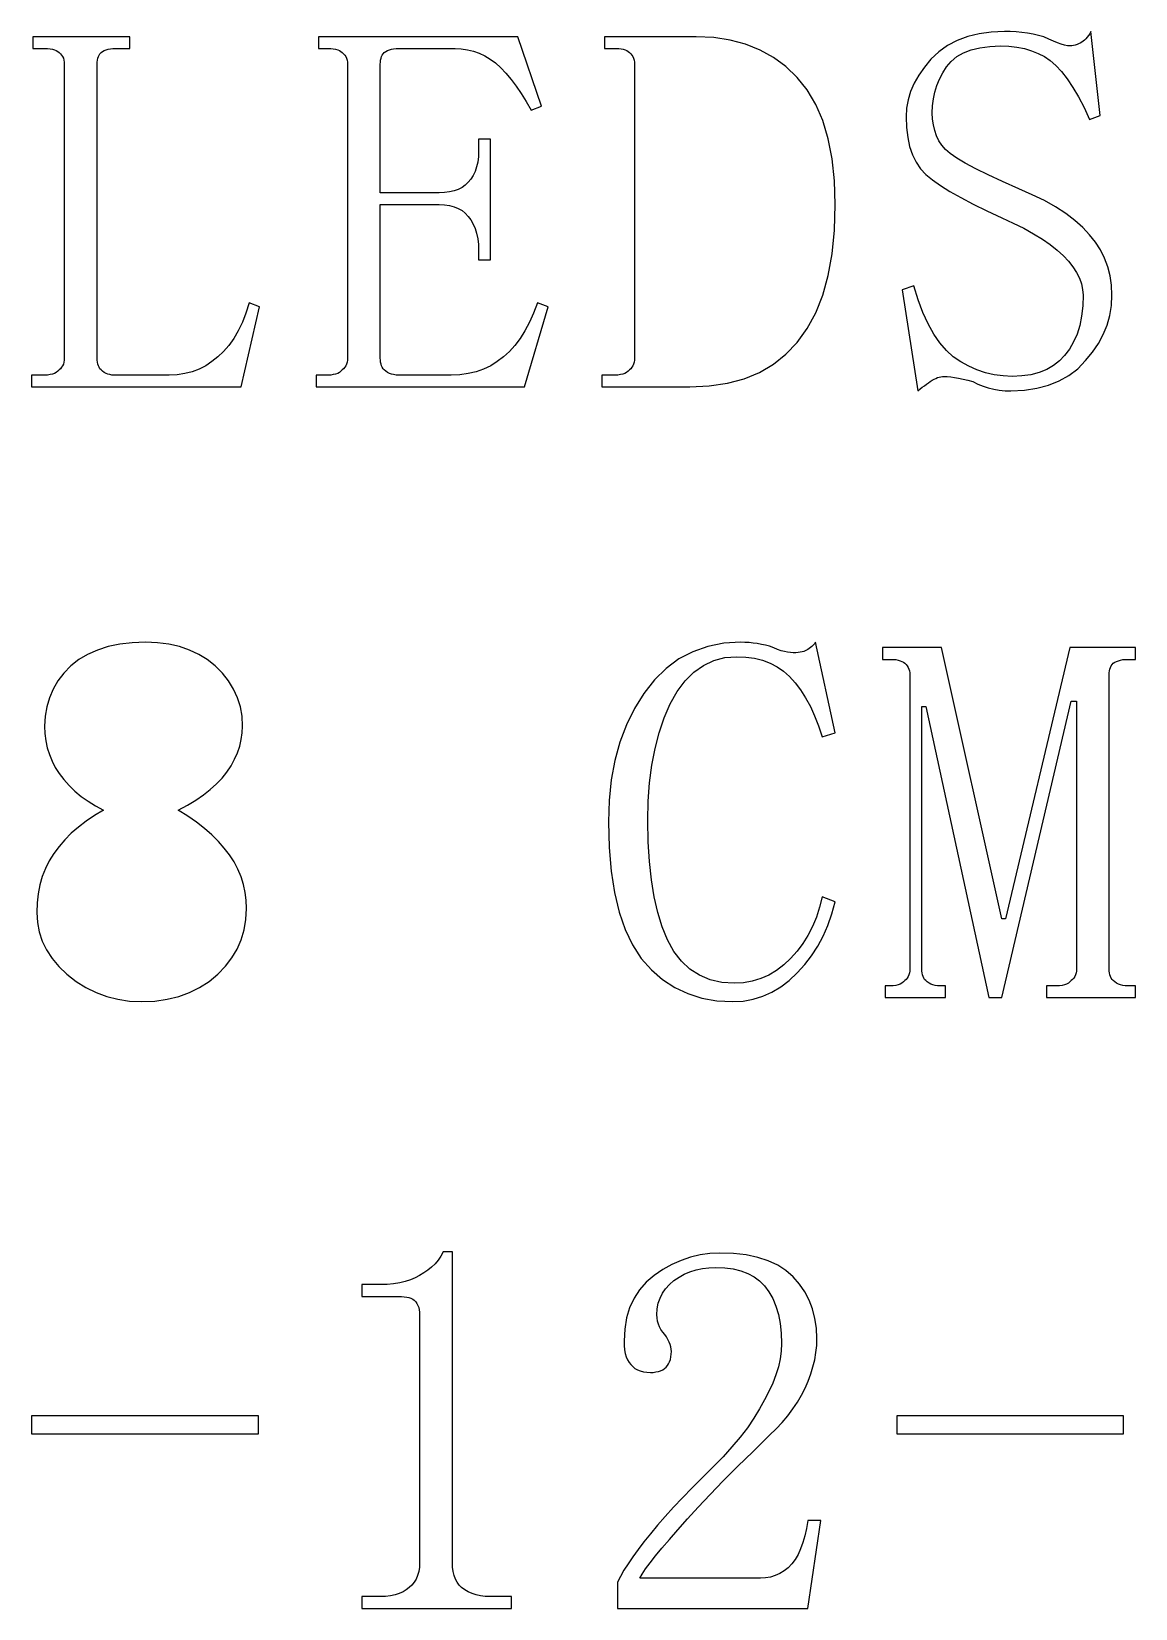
# Model space of a CAD drawing. Extents: x -190 to 190, y -140 to 140.
# Drawn here: x -144.48 to -132.78, y -105.71 to -89 of the extents above; entities that cross this region are included whole.
import ezdxf

# ---------------------------------------------------------------- set-up
doc = ezdxf.new("R2010")
doc.units = 0
doc.header["$MEASUREMENT"] = 0
doc.layers.get('0').update_dxf_attribs({"linetype": 'CONTINUOUS'})

msp = doc.modelspace()

# ---------------------------------------------------------------- linework, layer by layer
for points in [[(-134.359004, -90.901006), (-134.198994, -90.975), (-134.198994, -90.975), (-134.077002, -91.030996), (-134.077002, -91.030996), (-133.965, -91.087002), (-133.965, -91.087002), (-133.862002, -91.144004), (-133.862002, -91.144004), (-133.769004, -91.202002), (-133.769004, -91.202002), (-133.68499, -91.26), (-133.68499, -91.26), (-133.610996, -91.319004), (-133.610996, -91.319004), (-133.546992, -91.378008), (-133.546992, -91.378008), (-133.490996, -91.436992), (-133.490996, -91.436992), (-133.44499, -91.496992), (-133.44499, -91.496992), (-133.405996, -91.556992), (-133.405996, -91.556992), (-133.377002, -91.615996), (-133.377002, -91.615996), (-133.35501, -91.675996), (-133.35501, -91.675996), (-133.342998, -91.735), (-133.342998, -91.735), (-133.338008, -91.795), (-133.338008, -91.795), (-133.342002, -91.91), (-133.342002, -91.91), (-133.353994, -92.017002), (-133.353994, -92.017002), (-133.374004, -92.115996), (-133.374004, -92.115996), (-133.402002, -92.207002), (-133.402002, -92.207002), (-133.438008, -92.290996), (-133.438008, -92.290996), (-133.480996, -92.366006), (-133.480996, -92.366006), (-133.532998, -92.432998), (-133.532998, -92.432998), (-133.587998, -92.492002), (-133.587998, -92.492002), (-133.652002, -92.542002), (-133.652002, -92.542002), (-133.723008, -92.582998), (-133.723008, -92.582998), (-133.802998, -92.615), (-133.802998, -92.615), (-133.89, -92.637998), (-133.89, -92.637998), (-133.985, -92.651006), (-133.985, -92.651006), (-134.087998, -92.656006), (-134.087998, -92.656006), (-134.185996, -92.651006), (-134.185996, -92.651006), (-134.280996, -92.639004), (-134.280996, -92.639004), (-134.372998, -92.617002), (-134.372998, -92.617002), (-134.462998, -92.587998), (-134.462998, -92.587998), (-134.549004, -92.548994), (-134.549004, -92.548994), (-134.633008, -92.502998), (-134.633008, -92.502998), (-134.712998, -92.447002), (-134.712998, -92.447002), (-134.785996, -92.380996), (-134.785996, -92.380996), (-134.855, -92.300996), (-134.855, -92.300996), (-134.919004, -92.207998), (-134.919004, -92.207998), (-134.978994, -92.1), (-134.978994, -92.1), (-135.033994, -91.98), (-135.033994, -91.98), (-135.084004, -91.845), (-135.084004, -91.845), (-135.13, -91.697002), (-135.13, -91.697002), (-135.25499, -91.738994), (-135.25499, -91.738994), (-135.087998, -92.807998), (-135.087998, -92.807998), (-135.065, -92.789004), (-135.065, -92.789004), (-135.041992, -92.771006), (-135.041992, -92.771006), (-135.019004, -92.753994), (-135.019004, -92.753994), (-134.997998, -92.737998), (-134.997998, -92.737998), (-134.975996, -92.722998), (-134.975996, -92.722998), (-134.956006, -92.71), (-134.956006, -92.71), (-134.936006, -92.697002), (-134.936006, -92.697002), (-134.915996, -92.685996), (-134.915996, -92.685996), (-134.896992, -92.677002), (-134.896992, -92.677002), (-134.878994, -92.669004), (-134.878994, -92.669004), (-134.860996, -92.662998), (-134.860996, -92.662998), (-134.843008, -92.658994), (-134.843008, -92.658994), (-134.827002, -92.657002), (-134.827002, -92.657002), (-134.810996, -92.656006), (-134.810996, -92.656006), (-134.776992, -92.657002), (-134.776992, -92.657002), (-134.73999, -92.66), (-134.73999, -92.66), (-134.7, -92.665996), (-134.7, -92.665996), (-134.655996, -92.674004), (-134.655996, -92.674004), (-134.608994, -92.684004), (-134.608994, -92.684004), (-134.559004, -92.697002), (-134.559004, -92.697002), (-134.505, -92.711006), (-134.505, -92.711006), (-134.452998, -92.736992), (-134.452998, -92.736992), (-134.397998, -92.758994), (-134.397998, -92.758994), (-134.342998, -92.777002), (-134.342998, -92.777002), (-134.285, -92.790996), (-134.285, -92.790996), (-134.225996, -92.800996), (-134.225996, -92.800996), (-134.165, -92.807002), (-134.165, -92.807002), (-134.102002, -92.807998), (-134.102002, -92.807998), (-133.95999, -92.802002), (-133.95999, -92.802002), (-133.827998, -92.782002), (-133.827998, -92.782002), (-133.70501, -92.75), (-133.70501, -92.75), (-133.591992, -92.703994), (-133.591992, -92.703994), (-133.488994, -92.646006), (-133.488994, -92.646006), (-133.395, -92.574004), (-133.395, -92.574004), (-133.311006, -92.488994), (-133.311006, -92.488994), (-133.237002, -92.4), (-133.237002, -92.4), (-133.175, -92.307998), (-133.175, -92.307998), (-133.123994, -92.212002), (-133.123994, -92.212002), (-133.084004, -92.113008), (-133.084004, -92.113008), (-133.055, -92.01), (-133.055, -92.01), (-133.037998, -91.904004), (-133.037998, -91.904004), (-133.032988, -91.795), (-133.032988, -91.795), (-133.037998, -91.69), (-133.037998, -91.69), (-133.052002, -91.588994), (-133.052002, -91.588994), (-133.075996, -91.494004), (-133.075996, -91.494004), (-133.11, -91.402002), (-133.11, -91.402002), (-133.153008, -91.315996), (-133.153008, -91.315996), (-133.205996, -91.232998), (-133.205996, -91.232998), (-133.268994, -91.155996), (-133.268994, -91.155996), (-133.342002, -91.077998), (-133.342002, -91.077998), (-133.426992, -91.002998), (-133.426992, -91.002998), (-133.522002, -90.93), (-133.522002, -90.93), (-133.628994, -90.860996), (-133.628994, -90.860996), (-133.747998, -90.793994), (-133.747998, -90.793994), (-133.877988, -90.731006), (-133.877988, -90.731006), (-134.019004, -90.67), (-134.019004, -90.67), (-134.191006, -90.592998), (-134.191006, -90.592998), (-134.342998, -90.522002), (-134.342998, -90.522002), (-134.47499, -90.457002), (-134.47499, -90.457002), (-134.586006, -90.397002), (-134.586006, -90.397002), (-134.676992, -90.343994), (-134.676992, -90.343994), (-134.747002, -90.295), (-134.747002, -90.295), (-134.797012, -90.253008), (-134.797012, -90.253008), (-134.834004, -90.207998), (-134.834004, -90.207998), (-134.865, -90.158994), (-134.865, -90.158994), (-134.89001, -90.107002), (-134.89001, -90.107002), (-134.91, -90.051006), (-134.91, -90.051006), (-134.923994, -89.992002), (-134.923994, -89.992002), (-134.932998, -89.93), (-134.932998, -89.93), (-134.936006, -89.864004), (-134.936006, -89.864004), (-134.931992, -89.79), (-134.931992, -89.79), (-134.922998, -89.717002), (-134.922998, -89.717002), (-134.908008, -89.645996), (-134.908008, -89.645996), (-134.885996, -89.575996), (-134.885996, -89.575996), (-134.857998, -89.507998), (-134.857998, -89.507998), (-134.822998, -89.442002), (-134.822998, -89.442002), (-134.782998, -89.377998), (-134.782998, -89.377998), (-134.734004, -89.318994), (-134.734004, -89.318994), (-134.673994, -89.268994), (-134.673994, -89.268994), (-134.602998, -89.227998), (-134.602998, -89.227998), (-134.522002, -89.197002), (-134.522002, -89.197002), (-134.43001, -89.174004), (-134.43001, -89.174004), (-134.326992, -89.16), (-134.326992, -89.16), (-134.212998, -89.156006), (-134.212998, -89.156006), (-134.123994, -89.158994), (-134.123994, -89.158994), (-134.04, -89.167998), (-134.04, -89.167998), (-133.95999, -89.184004), (-133.95999, -89.184004), (-133.885, -89.206006), (-133.885, -89.206006), (-133.814004, -89.234004), (-133.814004, -89.234004), (-133.746992, -89.267998), (-133.746992, -89.267998), (-133.686006, -89.307998), (-133.686006, -89.307998), (-133.625996, -89.362002), (-133.625996, -89.362002), (-133.567002, -89.427998), (-133.567002, -89.427998), (-133.507002, -89.505), (-133.507002, -89.505), (-133.447002, -89.594004), (-133.447002, -89.594004), (-133.387998, -89.695), (-133.387998, -89.695), (-133.328008, -89.807998), (-133.328008, -89.807998), (-133.268994, -89.932998), (-133.268994, -89.932998), (-133.157998, -89.892002), (-133.157998, -89.892002), (-133.255, -89.002998), (-133.255, -89.002998), (-133.267002, -89.025996), (-133.267002, -89.025996), (-133.27999, -89.046006), (-133.27999, -89.046006), (-133.292998, -89.064004), (-133.292998, -89.064004), (-133.306992, -89.08), (-133.306992, -89.08), (-133.322002, -89.093994), (-133.322002, -89.093994), (-133.337002, -89.105), (-133.337002, -89.105), (-133.351992, -89.114004), (-133.351992, -89.114004), (-133.367998, -89.125), (-133.367998, -89.125), (-133.385, -89.134004), (-133.385, -89.134004), (-133.402002, -89.142002), (-133.402002, -89.142002), (-133.42001, -89.147998), (-133.42001, -89.147998), (-133.439004, -89.152002), (-133.439004, -89.152002), (-133.458008, -89.155), (-133.458008, -89.155), (-133.477002, -89.156006), (-133.477002, -89.156006), (-133.503008, -89.153994), (-133.503008, -89.153994), (-133.534004, -89.147998), (-133.534004, -89.147998), (-133.569004, -89.137998), (-133.569004, -89.137998), (-133.608994, -89.124004), (-133.608994, -89.124004), (-133.652998, -89.105996), (-133.652998, -89.105996), (-133.701992, -89.084004), (-133.701992, -89.084004), (-133.755, -89.057998), (-133.755, -89.057998), (-133.810996, -89.043994), (-133.810996, -89.043994), (-133.867998, -89.031006), (-133.867998, -89.031006), (-133.927002, -89.020996), (-133.927002, -89.020996), (-133.985996, -89.012998), (-133.985996, -89.012998), (-134.047002, -89.007002), (-134.047002, -89.007002), (-134.109004, -89.004004), (-134.109004, -89.004004), (-134.171992, -89.002998), (-134.171992, -89.002998), (-134.31001, -89.009004), (-134.31001, -89.009004), (-134.439004, -89.027002), (-134.439004, -89.027002), (-134.559004, -89.057002), (-134.559004, -89.057002), (-134.671006, -89.097998), (-134.671006, -89.097998), (-134.772998, -89.152002), (-134.772998, -89.152002), (-134.865996, -89.217002), (-134.865996, -89.217002), (-134.948994, -89.295), (-134.948994, -89.295), (-135.019004, -89.378994), (-135.019004, -89.378994), (-135.078994, -89.464004), (-135.078994, -89.464004), (-135.126992, -89.55), (-135.126992, -89.55), (-135.16501, -89.636992), (-135.16501, -89.636992), (-135.192002, -89.725), (-135.192002, -89.725), (-135.207998, -89.815), (-135.207998, -89.815), (-135.212998, -89.905996), (-135.212998, -89.905996), (-135.208994, -90.02), (-135.208994, -90.02), (-135.195996, -90.125996), (-135.195996, -90.125996), (-135.175, -90.222002), (-135.175, -90.222002), (-135.14499, -90.309004), (-135.14499, -90.309004), (-135.106992, -90.387998), (-135.106992, -90.387998), (-135.06, -90.457002), (-135.06, -90.457002), (-135.005, -90.517002), (-135.005, -90.517002), (-134.933994, -90.573994), (-134.933994, -90.573994), (-134.848994, -90.634004), (-134.848994, -90.634004), (-134.747998, -90.695996), (-134.747998, -90.695996), (-134.633008, -90.761992), (-134.633008, -90.761992), (-134.503008, -90.83), (-134.503008, -90.83), (-134.359004, -90.901006)], [(-143.782002, -92.483994), (-143.783008, -92.460996), (-143.783008, -92.460996), (-143.783008, -89.35), (-143.783008, -89.35), (-143.782002, -89.327002), (-143.782002, -89.327002), (-143.778994, -89.305996), (-143.778994, -89.305996), (-143.775, -89.285996), (-143.775, -89.285996), (-143.768994, -89.268994), (-143.768994, -89.268994), (-143.761992, -89.252002), (-143.761992, -89.252002), (-143.751992, -89.237998), (-143.751992, -89.237998), (-143.740996, -89.225), (-143.740996, -89.225), (-143.723994, -89.213994), (-143.723994, -89.213994), (-143.705996, -89.205), (-143.705996, -89.205), (-143.685996, -89.197002), (-143.685996, -89.197002), (-143.664004, -89.190996), (-143.664004, -89.190996), (-143.640996, -89.186992), (-143.640996, -89.186992), (-143.61499, -89.184004), (-143.61499, -89.184004), (-143.588008, -89.182998), (-143.588008, -89.182998), (-143.435996, -89.182998), (-143.435996, -89.182998), (-143.435996, -89.057998), (-143.435996, -89.057998), (-144.462998, -89.057998), (-144.462998, -89.057998), (-144.462998, -89.182998), (-144.462998, -89.182998), (-144.337998, -89.182998), (-144.337998, -89.182998), (-144.307998, -89.184004), (-144.307998, -89.184004), (-144.280996, -89.186992), (-144.280996, -89.186992), (-144.255996, -89.190996), (-144.255996, -89.190996), (-144.234004, -89.197002), (-144.234004, -89.197002), (-144.215, -89.205), (-144.215, -89.205), (-144.198994, -89.213994), (-144.198994, -89.213994), (-144.186006, -89.225), (-144.186006, -89.225), (-144.170996, -89.237998), (-144.170996, -89.237998), (-144.158008, -89.252002), (-144.158008, -89.252002), (-144.148008, -89.268994), (-144.148008, -89.268994), (-144.14001, -89.285996), (-144.14001, -89.285996), (-144.135, -89.305996), (-144.135, -89.305996), (-144.131006, -89.327002), (-144.131006, -89.327002), (-144.13001, -89.35), (-144.13001, -89.35), (-144.13001, -92.460996), (-144.13001, -92.460996), (-144.131006, -92.483994), (-144.131006, -92.483994), (-144.135, -92.505), (-144.135, -92.505), (-144.14001, -92.525), (-144.14001, -92.525), (-144.148008, -92.542998), (-144.148008, -92.542998), (-144.158008, -92.559004), (-144.158008, -92.559004), (-144.170996, -92.574004), (-144.170996, -92.574004), (-144.186006, -92.586006), (-144.186006, -92.586006), (-144.198994, -92.601006), (-144.198994, -92.601006), (-144.215, -92.612998), (-144.215, -92.612998), (-144.234004, -92.624004), (-144.234004, -92.624004), (-144.255996, -92.632002), (-144.255996, -92.632002), (-144.280996, -92.637002), (-144.280996, -92.637002), (-144.307998, -92.641006), (-144.307998, -92.641006), (-144.337998, -92.642002), (-144.337998, -92.642002), (-144.476992, -92.642002), (-144.476992, -92.642002), (-144.476992, -92.767002), (-144.476992, -92.767002), (-142.25499, -92.767002), (-142.25499, -92.767002), (-142.060996, -91.92), (-142.060996, -91.92), (-142.171992, -91.877998), (-142.171992, -91.877998), (-142.205996, -91.985), (-142.205996, -91.985), (-142.243994, -92.082998), (-142.243994, -92.082998), (-142.287002, -92.172998), (-142.287002, -92.172998), (-142.335, -92.253994), (-142.335, -92.253994), (-142.387002, -92.327002), (-142.387002, -92.327002), (-142.444004, -92.392002), (-142.444004, -92.392002), (-142.50501, -92.447002), (-142.50501, -92.447002), (-142.566992, -92.499004), (-142.566992, -92.499004), (-142.631992, -92.542998), (-142.631992, -92.542998), (-142.700996, -92.577998), (-142.700996, -92.577998), (-142.775, -92.605996), (-142.775, -92.605996), (-142.851992, -92.625996), (-142.851992, -92.625996), (-142.933994, -92.637998), (-142.933994, -92.637998), (-143.019004, -92.642002), (-143.019004, -92.642002), (-143.602002, -92.642002), (-143.602002, -92.642002), (-143.62501, -92.641006), (-143.62501, -92.641006), (-143.647998, -92.637002), (-143.647998, -92.637002), (-143.668994, -92.632002), (-143.668994, -92.632002), (-143.687998, -92.624004), (-143.687998, -92.624004), (-143.706992, -92.612998), (-143.706992, -92.612998), (-143.72499, -92.601006), (-143.72499, -92.601006), (-143.740996, -92.586006), (-143.740996, -92.586006), (-143.751992, -92.574004), (-143.751992, -92.574004), (-143.761992, -92.559004), (-143.761992, -92.559004), (-143.768994, -92.542998), (-143.768994, -92.542998), (-143.775, -92.525), (-143.775, -92.525), (-143.778994, -92.505), (-143.778994, -92.505), (-143.782002, -92.483994)], [(-141.435996, -89.057998), (-141.435996, -89.182998), (-141.435996, -89.182998), (-141.338008, -89.182998), (-141.338008, -89.182998), (-141.307998, -89.184004), (-141.307998, -89.184004), (-141.280996, -89.186992), (-141.280996, -89.186992), (-141.256006, -89.190996), (-141.256006, -89.190996), (-141.233994, -89.197002), (-141.233994, -89.197002), (-141.215, -89.205), (-141.215, -89.205), (-141.198994, -89.213994), (-141.198994, -89.213994), (-141.185996, -89.225), (-141.185996, -89.225), (-141.170996, -89.237998), (-141.170996, -89.237998), (-141.157998, -89.252002), (-141.157998, -89.252002), (-141.147998, -89.268994), (-141.147998, -89.268994), (-141.14, -89.285996), (-141.14, -89.285996), (-141.13499, -89.305996), (-141.13499, -89.305996), (-141.130996, -89.327002), (-141.130996, -89.327002), (-141.13, -89.35), (-141.13, -89.35), (-141.13, -92.460996), (-141.13, -92.460996), (-141.130996, -92.483994), (-141.130996, -92.483994), (-141.13499, -92.505), (-141.13499, -92.505), (-141.14, -92.525), (-141.14, -92.525), (-141.147998, -92.542998), (-141.147998, -92.542998), (-141.157998, -92.559004), (-141.157998, -92.559004), (-141.170996, -92.574004), (-141.170996, -92.574004), (-141.185996, -92.586006), (-141.185996, -92.586006), (-141.198994, -92.601006), (-141.198994, -92.601006), (-141.215, -92.612998), (-141.215, -92.612998), (-141.233994, -92.624004), (-141.233994, -92.624004), (-141.256006, -92.632002), (-141.256006, -92.632002), (-141.280996, -92.637002), (-141.280996, -92.637002), (-141.307998, -92.641006), (-141.307998, -92.641006), (-141.338008, -92.642002), (-141.338008, -92.642002), (-141.462998, -92.642002), (-141.462998, -92.642002), (-141.462998, -92.767002), (-141.462998, -92.767002), (-139.255, -92.767002), (-139.255, -92.767002), (-139.00501, -91.92), (-139.00501, -91.92), (-139.116006, -91.877998), (-139.116006, -91.877998), (-139.157998, -91.985), (-139.157998, -91.985), (-139.202002, -92.082998), (-139.202002, -92.082998), (-139.25, -92.172998), (-139.25, -92.172998), (-139.302002, -92.253994), (-139.302002, -92.253994), (-139.357002, -92.327002), (-139.357002, -92.327002), (-139.415, -92.392002), (-139.415, -92.392002), (-139.477002, -92.447002), (-139.477002, -92.447002), (-139.542998, -92.499004), (-139.542998, -92.499004), (-139.612998, -92.542998), (-139.612998, -92.542998), (-139.687998, -92.577998), (-139.687998, -92.577998), (-139.767002, -92.605996), (-139.767002, -92.605996), (-139.851006, -92.625996), (-139.851006, -92.625996), (-139.93999, -92.637998), (-139.93999, -92.637998), (-140.033008, -92.642002), (-140.033008, -92.642002), (-140.587998, -92.642002), (-140.587998, -92.642002), (-140.615, -92.641006), (-140.615, -92.641006), (-140.641006, -92.637002), (-140.641006, -92.637002), (-140.663994, -92.632002), (-140.663994, -92.632002), (-140.686006, -92.624004), (-140.686006, -92.624004), (-140.706006, -92.612998), (-140.706006, -92.612998), (-140.724004, -92.601006), (-140.724004, -92.601006), (-140.741006, -92.586006), (-140.741006, -92.586006), (-140.752002, -92.574004), (-140.752002, -92.574004), (-140.762002, -92.559004), (-140.762002, -92.559004), (-140.769004, -92.542998), (-140.769004, -92.542998), (-140.77499, -92.525), (-140.77499, -92.525), (-140.779004, -92.505), (-140.779004, -92.505), (-140.782002, -92.483994), (-140.782002, -92.483994), (-140.782998, -92.460996), (-140.782998, -92.460996), (-140.782998, -90.836006), (-140.782998, -90.836006), (-140.157998, -90.836006), (-140.157998, -90.836006), (-140.100996, -90.838994), (-140.100996, -90.838994), (-140.047998, -90.846006), (-140.047998, -90.846006), (-140, -90.859004), (-140, -90.859004), (-139.955996, -90.876992), (-139.955996, -90.876992), (-139.917002, -90.9), (-139.917002, -90.9), (-139.882002, -90.928008), (-139.882002, -90.928008), (-139.852002, -90.961006), (-139.852002, -90.961006), (-139.823008, -90.999004), (-139.823008, -90.999004), (-139.797998, -91.042002), (-139.797998, -91.042002), (-139.777002, -91.089004), (-139.777002, -91.089004), (-139.762002, -91.14), (-139.762002, -91.14), (-139.75, -91.197002), (-139.75, -91.197002), (-139.742998, -91.257002), (-139.742998, -91.257002), (-139.741006, -91.322002), (-139.741006, -91.322002), (-139.741006, -91.42), (-139.741006, -91.42), (-139.615996, -91.42), (-139.615996, -91.42), (-139.615996, -90.141992), (-139.615996, -90.141992), (-139.741006, -90.141992), (-139.741006, -90.141992), (-139.741006, -90.267002), (-139.741006, -90.267002), (-139.742998, -90.327998), (-139.742998, -90.327998), (-139.75, -90.385), (-139.75, -90.385), (-139.762002, -90.437002), (-139.762002, -90.437002), (-139.777002, -90.485), (-139.777002, -90.485), (-139.797998, -90.527998), (-139.797998, -90.527998), (-139.823008, -90.566006), (-139.823008, -90.566006), (-139.852002, -90.6), (-139.852002, -90.6), (-139.882002, -90.63), (-139.882002, -90.63), (-139.917002, -90.655), (-139.917002, -90.655), (-139.955996, -90.675), (-139.955996, -90.675), (-140, -90.690996), (-140, -90.690996), (-140.047998, -90.702002), (-140.047998, -90.702002), (-140.100996, -90.709004), (-140.100996, -90.709004), (-140.157998, -90.710996), (-140.157998, -90.710996), (-140.782998, -90.710996), (-140.782998, -90.710996), (-140.782998, -89.35), (-140.782998, -89.35), (-140.782002, -89.327002), (-140.782002, -89.327002), (-140.779004, -89.305996), (-140.779004, -89.305996), (-140.77499, -89.285996), (-140.77499, -89.285996), (-140.769004, -89.268994), (-140.769004, -89.268994), (-140.762002, -89.252002), (-140.762002, -89.252002), (-140.752002, -89.237998), (-140.752002, -89.237998), (-140.741006, -89.225), (-140.741006, -89.225), (-140.724004, -89.213994), (-140.724004, -89.213994), (-140.706006, -89.205), (-140.706006, -89.205), (-140.686006, -89.197002), (-140.686006, -89.197002), (-140.663994, -89.190996), (-140.663994, -89.190996), (-140.641006, -89.186992), (-140.641006, -89.186992), (-140.615, -89.184004), (-140.615, -89.184004), (-140.587998, -89.182998), (-140.587998, -89.182998), (-139.990996, -89.182998), (-139.990996, -89.182998), (-139.925, -89.186992), (-139.925, -89.186992), (-139.86, -89.195996), (-139.86, -89.195996), (-139.796006, -89.212002), (-139.796006, -89.212002), (-139.735, -89.232998), (-139.735, -89.232998), (-139.67501, -89.261006), (-139.67501, -89.261006), (-139.616992, -89.295996), (-139.616992, -89.295996), (-139.560996, -89.335996), (-139.560996, -89.335996), (-139.505, -89.387002), (-139.505, -89.387002), (-139.450996, -89.445), (-139.450996, -89.445), (-139.395996, -89.51), (-139.395996, -89.51), (-139.342998, -89.580996), (-139.342998, -89.580996), (-139.29001, -89.658994), (-139.29001, -89.658994), (-139.237002, -89.744004), (-139.237002, -89.744004), (-139.185996, -89.836006), (-139.185996, -89.836006), (-139.073994, -89.795), (-139.073994, -89.795), (-139.323994, -89.057998), (-139.323994, -89.057998), (-141.435996, -89.057998)], [(-137.436006, -89.057998), (-138.408008, -89.057998), (-138.408008, -89.057998), (-138.408008, -89.182998), (-138.408008, -89.182998), (-138.282998, -89.182998), (-138.282998, -89.182998), (-138.255996, -89.184004), (-138.255996, -89.184004), (-138.231992, -89.186992), (-138.231992, -89.186992), (-138.21, -89.190996), (-138.21, -89.190996), (-138.19, -89.197002), (-138.19, -89.197002), (-138.172002, -89.205), (-138.172002, -89.205), (-138.156992, -89.213994), (-138.156992, -89.213994), (-138.144004, -89.225), (-138.144004, -89.225), (-138.128994, -89.237998), (-138.128994, -89.237998), (-138.117002, -89.252002), (-138.117002, -89.252002), (-138.107002, -89.268994), (-138.107002, -89.268994), (-138.099004, -89.285996), (-138.099004, -89.285996), (-138.092998, -89.305996), (-138.092998, -89.305996), (-138.089004, -89.327002), (-138.089004, -89.327002), (-138.087998, -89.35), (-138.087998, -89.35), (-138.087998, -92.460996), (-138.087998, -92.460996), (-138.089004, -92.483994), (-138.089004, -92.483994), (-138.092998, -92.505), (-138.092998, -92.505), (-138.099004, -92.525), (-138.099004, -92.525), (-138.107002, -92.542998), (-138.107002, -92.542998), (-138.117002, -92.559004), (-138.117002, -92.559004), (-138.128994, -92.574004), (-138.128994, -92.574004), (-138.144004, -92.586006), (-138.144004, -92.586006), (-138.156992, -92.601006), (-138.156992, -92.601006), (-138.172998, -92.612998), (-138.172998, -92.612998), (-138.192002, -92.624004), (-138.192002, -92.624004), (-138.214004, -92.632002), (-138.214004, -92.632002), (-138.238994, -92.637002), (-138.238994, -92.637002), (-138.265996, -92.641006), (-138.265996, -92.641006), (-138.297002, -92.642002), (-138.297002, -92.642002), (-138.436006, -92.642002), (-138.436006, -92.642002), (-138.436006, -92.767002), (-138.436006, -92.767002), (-137.50499, -92.767002), (-137.50499, -92.767002), (-137.297998, -92.757002), (-137.297998, -92.757002), (-137.106006, -92.727998), (-137.106006, -92.727998), (-136.928008, -92.68), (-136.928008, -92.68), (-136.766006, -92.612998), (-136.766006, -92.612998), (-136.618008, -92.525996), (-136.618008, -92.525996), (-136.485, -92.42), (-136.485, -92.42), (-136.365996, -92.295), (-136.365996, -92.295), (-136.259004, -92.148994), (-136.259004, -92.148994), (-136.169004, -91.982998), (-136.169004, -91.982998), (-136.095, -91.795), (-136.095, -91.795), (-136.037012, -91.587002), (-136.037012, -91.587002), (-135.995996, -91.357998), (-135.995996, -91.357998), (-135.971992, -91.107998), (-135.971992, -91.107998), (-135.962988, -90.836006), (-135.962988, -90.836006), (-135.971992, -90.584004), (-135.971992, -90.584004), (-135.995996, -90.352002), (-135.995996, -90.352002), (-136.037012, -90.14), (-136.037012, -90.14), (-136.095, -89.947002), (-136.095, -89.947002), (-136.169004, -89.775), (-136.169004, -89.775), (-136.259004, -89.622002), (-136.259004, -89.622002), (-136.365996, -89.488994), (-136.365996, -89.488994), (-136.486992, -89.375), (-136.486992, -89.375), (-136.618008, -89.277998), (-136.618008, -89.277998), (-136.76, -89.199004), (-136.76, -89.199004), (-136.912998, -89.137998), (-136.912998, -89.137998), (-137.076006, -89.093994), (-137.076006, -89.093994), (-137.25001, -89.067002), (-137.25001, -89.067002), (-137.436006, -89.057998)], [(-143.269004, -95.472002), (-143.410996, -95.477002), (-143.410996, -95.477002), (-143.543008, -95.492998), (-143.543008, -95.492998), (-143.665996, -95.517998), (-143.665996, -95.517998), (-143.778994, -95.554004), (-143.778994, -95.554004), (-143.883008, -95.6), (-143.883008, -95.6), (-143.976006, -95.655996), (-143.976006, -95.655996), (-144.060996, -95.722002), (-144.060996, -95.722002), (-144.134004, -95.8), (-144.134004, -95.8), (-144.197002, -95.882002), (-144.197002, -95.882002), (-144.247998, -95.968994), (-144.247998, -95.968994), (-144.287002, -96.06), (-144.287002, -96.06), (-144.316006, -96.156006), (-144.316006, -96.156006), (-144.333008, -96.256006), (-144.333008, -96.256006), (-144.337998, -96.360996), (-144.337998, -96.360996), (-144.335, -96.44), (-144.335, -96.44), (-144.326006, -96.515), (-144.326006, -96.515), (-144.31, -96.589004), (-144.31, -96.589004), (-144.288008, -96.661006), (-144.288008, -96.661006), (-144.26, -96.73), (-144.26, -96.73), (-144.225996, -96.796992), (-144.225996, -96.796992), (-144.186006, -96.860996), (-144.186006, -96.860996), (-144.135, -96.927002), (-144.135, -96.927002), (-144.079004, -96.988994), (-144.079004, -96.988994), (-144.016992, -97.047998), (-144.016992, -97.047998), (-143.95, -97.103994), (-143.95, -97.103994), (-143.877002, -97.156006), (-143.877002, -97.156006), (-143.797998, -97.205), (-143.797998, -97.205), (-143.712998, -97.25), (-143.712998, -97.25), (-143.809004, -97.306992), (-143.809004, -97.306992), (-143.897998, -97.366992), (-143.897998, -97.366992), (-143.98, -97.43), (-143.98, -97.43), (-144.055996, -97.495), (-144.055996, -97.495), (-144.124004, -97.562998), (-144.124004, -97.562998), (-144.186006, -97.635), (-144.186006, -97.635), (-144.241006, -97.707998), (-144.241006, -97.707998), (-144.289004, -97.786006), (-144.289004, -97.786006), (-144.32999, -97.867002), (-144.32999, -97.867002), (-144.362998, -97.952998), (-144.362998, -97.952998), (-144.389004, -98.041992), (-144.389004, -98.041992), (-144.407002, -98.135), (-144.407002, -98.135), (-144.417998, -98.232002), (-144.417998, -98.232002), (-144.421992, -98.332998), (-144.421992, -98.332998), (-144.41501, -98.439004), (-144.41501, -98.439004), (-144.396006, -98.54), (-144.396006, -98.54), (-144.362998, -98.637002), (-144.362998, -98.637002), (-144.317002, -98.73), (-144.317002, -98.73), (-144.259004, -98.82), (-144.259004, -98.82), (-144.187002, -98.905), (-144.187002, -98.905), (-144.101992, -98.985996), (-144.101992, -98.985996), (-144.004004, -99.064004), (-144.004004, -99.064004), (-143.902002, -99.128994), (-143.902002, -99.128994), (-143.794004, -99.182998), (-143.794004, -99.182998), (-143.68001, -99.224004), (-143.68001, -99.224004), (-143.562002, -99.253994), (-143.562002, -99.253994), (-143.438994, -99.272002), (-143.438994, -99.272002), (-143.310996, -99.278008), (-143.310996, -99.278008), (-143.171992, -99.272002), (-143.171992, -99.272002), (-143.040996, -99.253994), (-143.040996, -99.253994), (-142.918008, -99.224004), (-142.918008, -99.224004), (-142.802998, -99.182998), (-142.802998, -99.182998), (-142.695996, -99.128994), (-142.695996, -99.128994), (-142.596006, -99.064004), (-142.596006, -99.064004), (-142.50501, -98.985996), (-142.50501, -98.985996), (-142.424004, -98.903994), (-142.424004, -98.903994), (-142.35499, -98.815996), (-142.35499, -98.815996), (-142.298994, -98.722998), (-142.298994, -98.722998), (-142.256006, -98.622998), (-142.256006, -98.622998), (-142.223994, -98.518994), (-142.223994, -98.518994), (-142.205996, -98.407998), (-142.205996, -98.407998), (-142.198994, -98.292002), (-142.198994, -98.292002), (-142.203008, -98.205), (-142.203008, -98.205), (-142.214004, -98.121006), (-142.214004, -98.121006), (-142.232998, -98.037998), (-142.232998, -98.037998), (-142.258008, -97.956006), (-142.258008, -97.956006), (-142.291992, -97.877002), (-142.291992, -97.877002), (-142.332002, -97.799004), (-142.332002, -97.799004), (-142.38, -97.722002), (-142.38, -97.722002), (-142.435, -97.652002), (-142.435, -97.652002), (-142.497998, -97.582002), (-142.497998, -97.582002), (-142.567988, -97.512998), (-142.567988, -97.512998), (-142.645, -97.446006), (-142.645, -97.446006), (-142.73, -97.378994), (-142.73, -97.378994), (-142.822002, -97.314004), (-142.822002, -97.314004), (-142.922002, -97.25), (-142.922002, -97.25), (-142.826006, -97.197998), (-142.826006, -97.197998), (-142.737998, -97.144004), (-142.737998, -97.144004), (-142.656992, -97.087998), (-142.656992, -97.087998), (-142.583994, -97.03), (-142.583994, -97.03), (-142.517998, -96.970996), (-142.517998, -96.970996), (-142.459004, -96.91), (-142.459004, -96.91), (-142.407998, -96.847002), (-142.407998, -96.847002), (-142.363994, -96.78), (-142.363994, -96.78), (-142.325996, -96.711006), (-142.325996, -96.711006), (-142.296006, -96.642002), (-142.296006, -96.642002), (-142.271992, -96.572998), (-142.271992, -96.572998), (-142.25499, -96.502998), (-142.25499, -96.502998), (-142.24499, -96.432002), (-142.24499, -96.432002), (-142.241006, -96.360996), (-142.241006, -96.360996), (-142.247002, -96.256006), (-142.247002, -96.256006), (-142.26501, -96.156006), (-142.26501, -96.156006), (-142.295, -96.06), (-142.295, -96.06), (-142.335996, -95.968994), (-142.335996, -95.968994), (-142.39, -95.882002), (-142.39, -95.882002), (-142.455, -95.8), (-142.455, -95.8), (-142.533008, -95.722002), (-142.533008, -95.722002), (-142.616006, -95.655996), (-142.616006, -95.655996), (-142.706006, -95.6), (-142.706006, -95.6), (-142.803994, -95.554004), (-142.803994, -95.554004), (-142.909004, -95.517998), (-142.909004, -95.517998), (-143.022002, -95.492998), (-143.022002, -95.492998), (-143.142002, -95.477002), (-143.142002, -95.477002), (-143.269004, -95.472002)], [(-137.216006, -99.269004), (-137.046992, -99.278008), (-137.046992, -99.278008), (-136.938008, -99.272002), (-136.938008, -99.272002), (-136.832002, -99.252998), (-136.832002, -99.252998), (-136.730996, -99.221992), (-136.730996, -99.221992), (-136.634004, -99.177998), (-136.634004, -99.177998), (-136.540996, -99.122002), (-136.540996, -99.122002), (-136.451006, -99.052998), (-136.451006, -99.052998), (-136.365996, -98.972002), (-136.365996, -98.972002), (-136.286006, -98.885996), (-136.286006, -98.885996), (-136.214004, -98.792002), (-136.214004, -98.792002), (-136.149004, -98.692002), (-136.149004, -98.692002), (-136.091992, -98.585), (-136.091992, -98.585), (-136.042002, -98.470996), (-136.042002, -98.470996), (-135.998994, -98.35), (-135.998994, -98.35), (-135.962988, -98.222002), (-135.962988, -98.222002), (-136.102002, -98.167002), (-136.102002, -98.167002), (-136.129004, -98.279004), (-136.129004, -98.279004), (-136.162998, -98.385), (-136.162998, -98.385), (-136.204004, -98.484004), (-136.204004, -98.484004), (-136.252002, -98.577002), (-136.252002, -98.577002), (-136.306006, -98.664004), (-136.306006, -98.664004), (-136.368008, -98.745), (-136.368008, -98.745), (-136.435996, -98.82), (-136.435996, -98.82), (-136.509004, -98.89), (-136.509004, -98.89), (-136.585996, -98.949004), (-136.585996, -98.949004), (-136.667998, -98.996992), (-136.667998, -98.996992), (-136.752988, -99.035), (-136.752988, -99.035), (-136.842002, -99.062002), (-136.842002, -99.062002), (-136.935996, -99.077998), (-136.935996, -99.077998), (-137.032998, -99.082998), (-137.032998, -99.082998), (-137.165996, -99.073994), (-137.165996, -99.073994), (-137.289004, -99.045996), (-137.289004, -99.045996), (-137.400996, -98.999004), (-137.400996, -98.999004), (-137.502002, -98.934004), (-137.502002, -98.934004), (-137.592998, -98.85), (-137.592998, -98.85), (-137.672012, -98.747002), (-137.672012, -98.747002), (-137.740996, -98.625), (-137.740996, -98.625), (-137.795996, -98.487002), (-137.795996, -98.487002), (-137.842998, -98.335), (-137.842998, -98.335), (-137.880996, -98.168994), (-137.880996, -98.168994), (-137.911006, -97.987998), (-137.911006, -97.987998), (-137.932002, -97.792998), (-137.932002, -97.792998), (-137.945, -97.584004), (-137.945, -97.584004), (-137.949004, -97.360996), (-137.949004, -97.360996), (-137.945, -97.156006), (-137.945, -97.156006), (-137.93001, -96.96), (-137.93001, -96.96), (-137.905996, -96.773994), (-137.905996, -96.773994), (-137.871992, -96.597002), (-137.871992, -96.597002), (-137.829004, -96.43), (-137.829004, -96.43), (-137.776006, -96.272998), (-137.776006, -96.272998), (-137.712998, -96.125), (-137.712998, -96.125), (-137.637998, -95.992998), (-137.637998, -95.992998), (-137.553008, -95.88), (-137.553008, -95.88), (-137.461006, -95.787998), (-137.461006, -95.787998), (-137.36001, -95.717002), (-137.36001, -95.717002), (-137.25001, -95.665996), (-137.25001, -95.665996), (-137.132002, -95.635), (-137.132002, -95.635), (-137.005, -95.625), (-137.005, -95.625), (-136.908994, -95.629004), (-136.908994, -95.629004), (-136.818008, -95.642002), (-136.818008, -95.642002), (-136.732998, -95.662998), (-136.732998, -95.662998), (-136.654004, -95.692998), (-136.654004, -95.692998), (-136.58001, -95.730996), (-136.58001, -95.730996), (-136.511992, -95.778008), (-136.511992, -95.778008), (-136.448994, -95.832998), (-136.448994, -95.832998), (-136.388008, -95.900996), (-136.388008, -95.900996), (-136.32999, -95.976006), (-136.32999, -95.976006), (-136.277002, -96.06), (-136.277002, -96.06), (-136.226992, -96.151006), (-136.226992, -96.151006), (-136.181992, -96.25), (-136.181992, -96.25), (-136.14, -96.357002), (-136.14, -96.357002), (-136.102002, -96.472002), (-136.102002, -96.472002), (-135.962988, -96.431006), (-135.962988, -96.431006), (-136.171992, -95.472002), (-136.171992, -95.472002), (-136.184004, -95.487998), (-136.184004, -95.487998), (-136.197002, -95.501992), (-136.197002, -95.501992), (-136.20999, -95.515), (-136.20999, -95.515), (-136.224004, -95.527002), (-136.224004, -95.527002), (-136.237998, -95.537998), (-136.237998, -95.537998), (-136.252998, -95.547002), (-136.252998, -95.547002), (-136.269004, -95.555996), (-136.269004, -95.555996), (-136.281992, -95.562998), (-136.281992, -95.562998), (-136.297002, -95.569004), (-136.297002, -95.569004), (-136.315, -95.573994), (-136.315, -95.573994), (-136.335, -95.577998), (-136.335, -95.577998), (-136.356992, -95.581006), (-136.356992, -95.581006), (-136.380996, -95.582998), (-136.380996, -95.582998), (-136.407998, -95.582998), (-136.407998, -95.582998), (-136.437002, -95.582002), (-136.437002, -95.582002), (-136.467998, -95.577998), (-136.467998, -95.577998), (-136.500996, -95.570996), (-136.500996, -95.570996), (-136.537002, -95.560996), (-136.537002, -95.560996), (-136.575, -95.547998), (-136.575, -95.547998), (-136.61499, -95.532002), (-136.61499, -95.532002), (-136.657998, -95.514004), (-136.657998, -95.514004), (-136.701006, -95.502998), (-136.701006, -95.502998), (-136.74501, -95.494004), (-136.74501, -95.494004), (-136.788994, -95.485996), (-136.788994, -95.485996), (-136.832002, -95.48), (-136.832002, -95.48), (-136.876006, -95.476006), (-136.876006, -95.476006), (-136.92001, -95.472998), (-136.92001, -95.472998), (-136.962998, -95.472002), (-136.962998, -95.472002), (-137.144004, -95.482998), (-137.144004, -95.482998), (-137.314004, -95.517002), (-137.314004, -95.517002), (-137.472002, -95.572002), (-137.472002, -95.572002), (-137.619004, -95.648994), (-137.619004, -95.648994), (-137.753994, -95.748994), (-137.753994, -95.748994), (-137.877998, -95.87), (-137.877998, -95.87), (-137.990996, -96.014004), (-137.990996, -96.014004), (-138.090996, -96.174004), (-138.090996, -96.174004), (-138.175, -96.345996), (-138.175, -96.345996), (-138.244004, -96.529004), (-138.244004, -96.529004), (-138.297002, -96.723994), (-138.297002, -96.723994), (-138.336006, -96.93), (-138.336006, -96.93), (-138.357998, -97.147002), (-138.357998, -97.147002), (-138.365996, -97.375), (-138.365996, -97.375), (-138.358994, -97.645996), (-138.358994, -97.645996), (-138.337998, -97.896006), (-138.337998, -97.896006), (-138.302002, -98.122998), (-138.302002, -98.122998), (-138.253008, -98.33), (-138.253008, -98.33), (-138.189004, -98.515), (-138.189004, -98.515), (-138.110996, -98.677998), (-138.110996, -98.677998), (-138.018994, -98.82), (-138.018994, -98.82), (-137.911006, -98.940996), (-137.911006, -98.940996), (-137.792002, -99.044004), (-137.792002, -99.044004), (-137.663008, -99.127998), (-137.663008, -99.127998), (-137.52499, -99.193994), (-137.52499, -99.193994), (-137.375, -99.241006), (-137.375, -99.241006), (-137.216006, -99.269004)], [(-133.05999, -98.954004), (-133.061006, -98.930996), (-133.061006, -98.930996), (-133.061006, -95.82), (-133.061006, -95.82), (-133.05999, -95.797002), (-133.05999, -95.797002), (-133.057002, -95.775), (-133.057002, -95.775), (-133.053008, -95.756006), (-133.053008, -95.756006), (-133.047002, -95.737998), (-133.047002, -95.737998), (-133.038994, -95.722002), (-133.038994, -95.722002), (-133.03, -95.707002), (-133.03, -95.707002), (-133.019004, -95.695), (-133.019004, -95.695), (-133.002002, -95.684004), (-133.002002, -95.684004), (-132.983994, -95.674004), (-132.983994, -95.674004), (-132.964004, -95.667002), (-132.964004, -95.667002), (-132.942002, -95.660996), (-132.942002, -95.660996), (-132.917998, -95.655996), (-132.917998, -95.655996), (-132.892998, -95.654004), (-132.892998, -95.654004), (-132.865996, -95.652998), (-132.865996, -95.652998), (-132.782998, -95.652998), (-132.782998, -95.652998), (-132.782998, -95.527998), (-132.782998, -95.527998), (-133.477002, -95.527998), (-133.477002, -95.527998), (-134.157998, -98.402998), (-134.157998, -98.402998), (-134.198994, -98.402998), (-134.198994, -98.402998), (-134.837998, -95.527998), (-134.837998, -95.527998), (-135.462998, -95.527998), (-135.462998, -95.527998), (-135.462998, -95.652998), (-135.462998, -95.652998), (-135.38, -95.652998), (-135.38, -95.652998), (-135.35, -95.654004), (-135.35, -95.654004), (-135.322002, -95.655996), (-135.322002, -95.655996), (-135.297998, -95.660996), (-135.297998, -95.660996), (-135.276006, -95.667002), (-135.276006, -95.667002), (-135.257002, -95.674004), (-135.257002, -95.674004), (-135.241006, -95.684004), (-135.241006, -95.684004), (-135.226992, -95.695), (-135.226992, -95.695), (-135.212998, -95.707002), (-135.212998, -95.707002), (-135.19999, -95.722002), (-135.19999, -95.722002), (-135.19, -95.737998), (-135.19, -95.737998), (-135.181992, -95.756006), (-135.181992, -95.756006), (-135.176006, -95.775), (-135.176006, -95.775), (-135.172988, -95.797002), (-135.172988, -95.797002), (-135.171992, -95.82), (-135.171992, -95.82), (-135.171992, -98.930996), (-135.171992, -98.930996), (-135.172988, -98.954004), (-135.172988, -98.954004), (-135.176006, -98.975), (-135.176006, -98.975), (-135.181992, -98.994004), (-135.181992, -98.994004), (-135.19, -99.012002), (-135.19, -99.012002), (-135.19999, -99.028994), (-135.19999, -99.028994), (-135.212998, -99.042998), (-135.212998, -99.042998), (-135.226992, -99.055996), (-135.226992, -99.055996), (-135.241006, -99.07), (-135.241006, -99.07), (-135.257002, -99.082998), (-135.257002, -99.082998), (-135.276006, -99.092998), (-135.276006, -99.092998), (-135.297998, -99.100996), (-135.297998, -99.100996), (-135.322002, -99.107002), (-135.322002, -99.107002), (-135.35, -99.11), (-135.35, -99.11), (-135.38, -99.110996), (-135.38, -99.110996), (-135.435996, -99.110996), (-135.435996, -99.110996), (-135.435996, -99.235996), (-135.435996, -99.235996), (-134.797012, -99.235996), (-134.797012, -99.235996), (-134.797012, -99.110996), (-134.797012, -99.110996), (-134.852012, -99.110996), (-134.852012, -99.110996), (-134.878994, -99.11), (-134.878994, -99.11), (-134.903994, -99.107002), (-134.903994, -99.107002), (-134.928008, -99.100996), (-134.928008, -99.100996), (-134.95, -99.092998), (-134.95, -99.092998), (-134.96999, -99.082998), (-134.96999, -99.082998), (-134.987998, -99.07), (-134.987998, -99.07), (-135.005, -99.055996), (-135.005, -99.055996), (-135.015996, -99.042998), (-135.015996, -99.042998), (-135.02499, -99.028994), (-135.02499, -99.028994), (-135.032998, -99.012002), (-135.032998, -99.012002), (-135.039004, -98.994004), (-135.039004, -98.994004), (-135.042998, -98.975), (-135.042998, -98.975), (-135.046006, -98.954004), (-135.046006, -98.954004), (-135.047002, -98.930996), (-135.047002, -98.930996), (-135.047002, -96.152998), (-135.047002, -96.152998), (-135.005, -96.152998), (-135.005, -96.152998), (-134.338008, -99.235996), (-134.338008, -99.235996), (-134.198994, -99.235996), (-134.198994, -99.235996), (-133.462998, -96.097002), (-133.462998, -96.097002), (-133.407998, -96.097002), (-133.407998, -96.097002), (-133.407998, -98.930996), (-133.407998, -98.930996), (-133.408994, -98.954004), (-133.408994, -98.954004), (-133.412002, -98.975), (-133.412002, -98.975), (-133.417998, -98.994004), (-133.417998, -98.994004), (-133.425996, -99.012002), (-133.425996, -99.012002), (-133.435996, -99.028994), (-133.435996, -99.028994), (-133.449004, -99.042998), (-133.449004, -99.042998), (-133.462998, -99.055996), (-133.462998, -99.055996), (-133.477002, -99.07), (-133.477002, -99.07), (-133.493008, -99.082998), (-133.493008, -99.082998), (-133.512002, -99.092998), (-133.512002, -99.092998), (-133.534004, -99.100996), (-133.534004, -99.100996), (-133.558008, -99.107002), (-133.558008, -99.107002), (-133.586006, -99.11), (-133.586006, -99.11), (-133.615996, -99.110996), (-133.615996, -99.110996), (-133.727002, -99.110996), (-133.727002, -99.110996), (-133.727002, -99.235996), (-133.727002, -99.235996), (-132.782998, -99.235996), (-132.782998, -99.235996), (-132.782998, -99.110996), (-132.782998, -99.110996), (-132.865996, -99.110996), (-132.865996, -99.110996), (-132.892998, -99.11), (-132.892998, -99.11), (-132.917998, -99.107002), (-132.917998, -99.107002), (-132.942002, -99.100996), (-132.942002, -99.100996), (-132.964004, -99.092998), (-132.964004, -99.092998), (-132.983994, -99.082998), (-132.983994, -99.082998), (-133.002002, -99.07), (-133.002002, -99.07), (-133.019004, -99.055996), (-133.019004, -99.055996), (-133.03, -99.042998), (-133.03, -99.042998), (-133.038994, -99.028994), (-133.038994, -99.028994), (-133.047002, -99.012002), (-133.047002, -99.012002), (-133.053008, -98.994004), (-133.053008, -98.994004), (-133.057002, -98.975), (-133.057002, -98.975), (-133.05999, -98.954004)], [(-140.019004, -105.22), (-140.019004, -101.928008), (-140.019004, -101.928008), (-140.116006, -101.928008), (-140.116006, -101.928008), (-140.141992, -101.974004), (-140.141992, -101.974004), (-140.171006, -102.016006), (-140.171006, -102.016006), (-140.202998, -102.055), (-140.202998, -102.055), (-140.239004, -102.090996), (-140.239004, -102.090996), (-140.277998, -102.123994), (-140.277998, -102.123994), (-140.32, -102.152002), (-140.32, -102.152002), (-140.366006, -102.177998), (-140.366006, -102.177998), (-140.412002, -102.204004), (-140.412002, -102.204004), (-140.462998, -102.225996), (-140.462998, -102.225996), (-140.517998, -102.242998), (-140.517998, -102.242998), (-140.577002, -102.257002), (-140.577002, -102.257002), (-140.641006, -102.267002), (-140.641006, -102.267002), (-140.71, -102.272998), (-140.71, -102.272998), (-140.782998, -102.275), (-140.782998, -102.275), (-140.976992, -102.275), (-140.976992, -102.275), (-140.976992, -102.4), (-140.976992, -102.4), (-140.587998, -102.4), (-140.587998, -102.4), (-140.558008, -102.401006), (-140.558008, -102.401006), (-140.529004, -102.403994), (-140.529004, -102.403994), (-140.503008, -102.407998), (-140.503008, -102.407998), (-140.48, -102.413994), (-140.48, -102.413994), (-140.457998, -102.420996), (-140.457998, -102.420996), (-140.439004, -102.430996), (-140.439004, -102.430996), (-140.422002, -102.441992), (-140.422002, -102.441992), (-140.406992, -102.458994), (-140.406992, -102.458994), (-140.394004, -102.477002), (-140.394004, -102.477002), (-140.384004, -102.496992), (-140.384004, -102.496992), (-140.376006, -102.518994), (-140.376006, -102.518994), (-140.370996, -102.542002), (-140.370996, -102.542002), (-140.367002, -102.567998), (-140.367002, -102.567998), (-140.366006, -102.595), (-140.366006, -102.595), (-140.366006, -105.22), (-140.366006, -105.22), (-140.367998, -105.269004), (-140.367998, -105.269004), (-140.375, -105.315), (-140.375, -105.315), (-140.387002, -105.357002), (-140.387002, -105.357002), (-140.402002, -105.393994), (-140.402002, -105.393994), (-140.422998, -105.427998), (-140.422998, -105.427998), (-140.448008, -105.457998), (-140.448008, -105.457998), (-140.477002, -105.483008), (-140.477002, -105.483008), (-140.507002, -105.508994), (-140.507002, -105.508994), (-140.542002, -105.530996), (-140.542002, -105.530996), (-140.580996, -105.549004), (-140.580996, -105.549004), (-140.625, -105.562998), (-140.625, -105.562998), (-140.672998, -105.572998), (-140.672998, -105.572998), (-140.725996, -105.578994), (-140.725996, -105.578994), (-140.782998, -105.580996), (-140.782998, -105.580996), (-140.976992, -105.580996), (-140.976992, -105.580996), (-140.976992, -105.705996), (-140.976992, -105.705996), (-139.394004, -105.705996), (-139.394004, -105.705996), (-139.394004, -105.580996), (-139.394004, -105.580996), (-139.615996, -105.580996), (-139.615996, -105.580996), (-139.67, -105.578994), (-139.67, -105.578994), (-139.71999, -105.572998), (-139.71999, -105.572998), (-139.767002, -105.562998), (-139.767002, -105.562998), (-139.810996, -105.549004), (-139.810996, -105.549004), (-139.851006, -105.530996), (-139.851006, -105.530996), (-139.888008, -105.508994), (-139.888008, -105.508994), (-139.921992, -105.483008), (-139.921992, -105.483008), (-139.947002, -105.457998), (-139.947002, -105.457998), (-139.969004, -105.427998), (-139.969004, -105.427998), (-139.987002, -105.393994), (-139.987002, -105.393994), (-140.000996, -105.357002), (-140.000996, -105.357002), (-140.010996, -105.315), (-140.010996, -105.315), (-140.017002, -105.269004), (-140.017002, -105.269004), (-140.019004, -105.22)], [(-136.536006, -102.789004), (-136.533008, -102.9), (-136.533008, -102.9), (-136.536006, -102.98), (-136.536006, -102.98), (-136.547998, -103.061992), (-136.547998, -103.061992), (-136.565996, -103.146006), (-136.565996, -103.146006), (-136.592002, -103.230996), (-136.592002, -103.230996), (-136.62501, -103.317998), (-136.62501, -103.317998), (-136.665, -103.407002), (-136.665, -103.407002), (-136.712998, -103.497002), (-136.712998, -103.497002), (-136.765, -103.592998), (-136.765, -103.592998), (-136.825996, -103.690996), (-136.825996, -103.690996), (-136.894004, -103.790996), (-136.894004, -103.790996), (-136.971992, -103.892002), (-136.971992, -103.892002), (-137.058008, -103.995), (-137.058008, -103.995), (-137.152002, -104.098994), (-137.152002, -104.098994), (-137.255, -104.206006), (-137.255, -104.206006), (-137.371006, -104.318994), (-137.371006, -104.318994), (-137.48001, -104.427998), (-137.48001, -104.427998), (-137.582002, -104.532998), (-137.582002, -104.532998), (-137.677002, -104.634004), (-137.677002, -104.634004), (-137.76501, -104.732002), (-137.76501, -104.732002), (-137.847002, -104.825), (-137.847002, -104.825), (-137.922002, -104.914004), (-137.922002, -104.914004), (-137.99, -104.998994), (-137.99, -104.998994), (-138.052002, -105.080996), (-138.052002, -105.080996), (-138.107998, -105.157998), (-138.107998, -105.157998), (-138.157998, -105.232002), (-138.157998, -105.232002), (-138.200996, -105.300996), (-138.200996, -105.300996), (-138.237998, -105.365996), (-138.237998, -105.365996), (-138.268994, -105.427998), (-138.268994, -105.427998), (-138.268994, -105.705996), (-138.268994, -105.705996), (-136.255, -105.705996), (-136.255, -105.705996), (-136.115996, -104.775), (-136.115996, -104.775), (-136.255, -104.775), (-136.255, -104.775), (-136.269004, -104.859004), (-136.269004, -104.859004), (-136.286006, -104.937002), (-136.286006, -104.937002), (-136.306006, -105.008994), (-136.306006, -105.008994), (-136.32999, -105.074004), (-136.32999, -105.074004), (-136.356992, -105.134004), (-136.356992, -105.134004), (-136.388008, -105.187002), (-136.388008, -105.187002), (-136.421992, -105.232998), (-136.421992, -105.232998), (-136.462998, -105.274004), (-136.462998, -105.274004), (-136.506006, -105.307998), (-136.506006, -105.307998), (-136.550996, -105.336006), (-136.550996, -105.336006), (-136.599004, -105.357998), (-136.599004, -105.357998), (-136.647998, -105.374004), (-136.647998, -105.374004), (-136.701006, -105.382998), (-136.701006, -105.382998), (-136.755, -105.385996), (-136.755, -105.385996), (-138.032998, -105.385996), (-138.032998, -105.385996), (-138.007998, -105.342002), (-138.007998, -105.342002), (-137.972002, -105.287998), (-137.972002, -105.287998), (-137.925, -105.223994), (-137.925, -105.223994), (-137.867002, -105.15), (-137.867002, -105.15), (-137.798994, -105.067002), (-137.798994, -105.067002), (-137.72, -104.975), (-137.72, -104.975), (-137.63, -104.872002), (-137.63, -104.872002), (-137.529004, -104.756992), (-137.529004, -104.756992), (-137.41501, -104.632002), (-137.41501, -104.632002), (-137.288008, -104.497998), (-137.288008, -104.497998), (-137.149004, -104.355), (-137.149004, -104.355), (-136.997998, -104.202998), (-136.997998, -104.202998), (-136.833994, -104.042002), (-136.833994, -104.042002), (-136.657998, -103.872002), (-136.657998, -103.872002), (-136.589004, -103.804004), (-136.589004, -103.804004), (-136.52501, -103.735), (-136.52501, -103.735), (-136.465996, -103.665), (-136.465996, -103.665), (-136.412988, -103.592998), (-136.412988, -103.592998), (-136.363994, -103.520996), (-136.363994, -103.520996), (-136.320996, -103.447002), (-136.320996, -103.447002), (-136.282998, -103.372002), (-136.282998, -103.372002), (-136.25, -103.297002), (-136.25, -103.297002), (-136.222002, -103.222002), (-136.222002, -103.222002), (-136.198994, -103.146006), (-136.198994, -103.146006), (-136.180996, -103.070996), (-136.180996, -103.070996), (-136.168008, -102.995), (-136.168008, -102.995), (-136.16, -102.92), (-136.16, -102.92), (-136.158008, -102.845), (-136.158008, -102.845), (-136.162998, -102.735996), (-136.162998, -102.735996), (-136.177998, -102.632998), (-136.177998, -102.632998), (-136.204004, -102.533994), (-136.204004, -102.533994), (-136.238994, -102.440996), (-136.238994, -102.440996), (-136.28501, -102.352998), (-136.28501, -102.352998), (-136.341006, -102.27), (-136.341006, -102.27), (-136.407998, -102.192002), (-136.407998, -102.192002), (-136.485, -102.125), (-136.485, -102.125), (-136.572998, -102.068994), (-136.572998, -102.068994), (-136.673008, -102.022998), (-136.673008, -102.022998), (-136.784004, -101.987998), (-136.784004, -101.987998), (-136.906992, -101.962002), (-136.906992, -101.962002), (-137.04, -101.947002), (-137.04, -101.947002), (-137.186006, -101.942002), (-137.186006, -101.942002), (-137.292002, -101.947002), (-137.292002, -101.947002), (-137.39499, -101.961006), (-137.39499, -101.961006), (-137.496992, -101.985), (-137.496992, -101.985), (-137.595996, -102.018994), (-137.595996, -102.018994), (-137.692998, -102.062002), (-137.692998, -102.062002), (-137.787998, -102.115), (-137.787998, -102.115), (-137.88, -102.177998), (-137.88, -102.177998), (-137.96499, -102.25), (-137.96499, -102.25), (-138.035996, -102.330996), (-138.035996, -102.330996), (-138.09501, -102.420996), (-138.09501, -102.420996), (-138.141006, -102.52), (-138.141006, -102.52), (-138.172998, -102.628994), (-138.172998, -102.628994), (-138.192998, -102.746006), (-138.192998, -102.746006), (-138.199004, -102.872002), (-138.199004, -102.872002), (-138.198008, -102.922002), (-138.198008, -102.922002), (-138.193994, -102.966006), (-138.193994, -102.966006), (-138.187002, -103.006992), (-138.187002, -103.006992), (-138.176992, -103.042002), (-138.176992, -103.042002), (-138.163994, -103.074004), (-138.163994, -103.074004), (-138.147998, -103.1), (-138.147998, -103.1), (-138.12999, -103.122002), (-138.12999, -103.122002), (-138.108994, -103.143994), (-138.108994, -103.143994), (-138.08499, -103.162998), (-138.08499, -103.162998), (-138.058008, -103.179004), (-138.058008, -103.179004), (-138.027998, -103.19), (-138.027998, -103.19), (-137.995, -103.198994), (-137.995, -103.198994), (-137.96, -103.203994), (-137.96, -103.203994), (-137.922002, -103.206006), (-137.922002, -103.206006), (-137.890996, -103.205), (-137.890996, -103.205), (-137.862998, -103.201006), (-137.862998, -103.201006), (-137.836992, -103.196006), (-137.836992, -103.196006), (-137.812998, -103.187998), (-137.812998, -103.187998), (-137.790996, -103.176992), (-137.790996, -103.176992), (-137.771992, -103.165), (-137.771992, -103.165), (-137.75501, -103.15), (-137.75501, -103.15), (-137.74, -103.132998), (-137.74, -103.132998), (-137.728008, -103.114004), (-137.728008, -103.114004), (-137.718008, -103.092002), (-137.718008, -103.092002), (-137.71001, -103.069004), (-137.71001, -103.069004), (-137.704004, -103.042002), (-137.704004, -103.042002), (-137.701006, -103.014004), (-137.701006, -103.014004), (-137.698994, -102.982998), (-137.698994, -102.982998), (-137.701006, -102.959004), (-137.701006, -102.959004), (-137.705, -102.935), (-137.705, -102.935), (-137.712002, -102.91), (-137.712002, -102.91), (-137.722002, -102.884004), (-137.722002, -102.884004), (-137.73499, -102.857002), (-137.73499, -102.857002), (-137.75, -102.83), (-137.75, -102.83), (-137.768994, -102.802998), (-137.768994, -102.802998), (-137.790996, -102.777998), (-137.790996, -102.777998), (-137.81001, -102.752002), (-137.81001, -102.752002), (-137.825, -102.724004), (-137.825, -102.724004), (-137.836992, -102.693994), (-137.836992, -102.693994), (-137.84499, -102.662998), (-137.84499, -102.662998), (-137.850996, -102.628994), (-137.850996, -102.628994), (-137.852002, -102.595), (-137.852002, -102.595), (-137.849004, -102.532998), (-137.849004, -102.532998), (-137.838008, -102.473994), (-137.838008, -102.473994), (-137.819004, -102.418994), (-137.819004, -102.418994), (-137.793008, -102.367998), (-137.793008, -102.367998), (-137.76, -102.32), (-137.76, -102.32), (-137.72, -102.275), (-137.72, -102.275), (-137.672012, -102.232998), (-137.672012, -102.232998), (-137.618008, -102.197002), (-137.618008, -102.197002), (-137.562002, -102.165), (-137.562002, -102.165), (-137.502002, -102.14), (-137.502002, -102.14), (-137.437998, -102.12), (-137.437998, -102.12), (-137.371006, -102.105996), (-137.371006, -102.105996), (-137.300996, -102.097002), (-137.300996, -102.097002), (-137.227002, -102.095), (-137.227002, -102.095), (-137.132002, -102.099004), (-137.132002, -102.099004), (-137.043994, -102.11), (-137.043994, -102.11), (-136.962998, -102.13), (-136.962998, -102.13), (-136.888994, -102.157998), (-136.888994, -102.157998), (-136.822998, -102.193994), (-136.822998, -102.193994), (-136.765, -102.237002), (-136.765, -102.237002), (-136.712998, -102.288994), (-136.712998, -102.288994), (-136.665, -102.352998), (-136.665, -102.352998), (-136.62501, -102.424004), (-136.62501, -102.424004), (-136.592002, -102.502998), (-136.592002, -102.502998), (-136.565996, -102.590996), (-136.565996, -102.590996), (-136.547998, -102.686006), (-136.547998, -102.686006), (-136.536006, -102.789004)], [(-144.476992, -103.664004), (-144.476992, -103.857998), (-144.476992, -103.857998), (-142.074004, -103.857998), (-142.074004, -103.857998), (-142.074004, -103.664004), (-142.074004, -103.664004), (-144.476992, -103.664004)], [(-135.310996, -103.664004), (-135.310996, -103.857998), (-135.310996, -103.857998), (-132.907998, -103.857998), (-132.907998, -103.857998), (-132.907998, -103.664004), (-132.907998, -103.664004), (-135.310996, -103.664004)]]:
    msp.add_lwpolyline(points)

doc.saveas('drawing.dxf')
